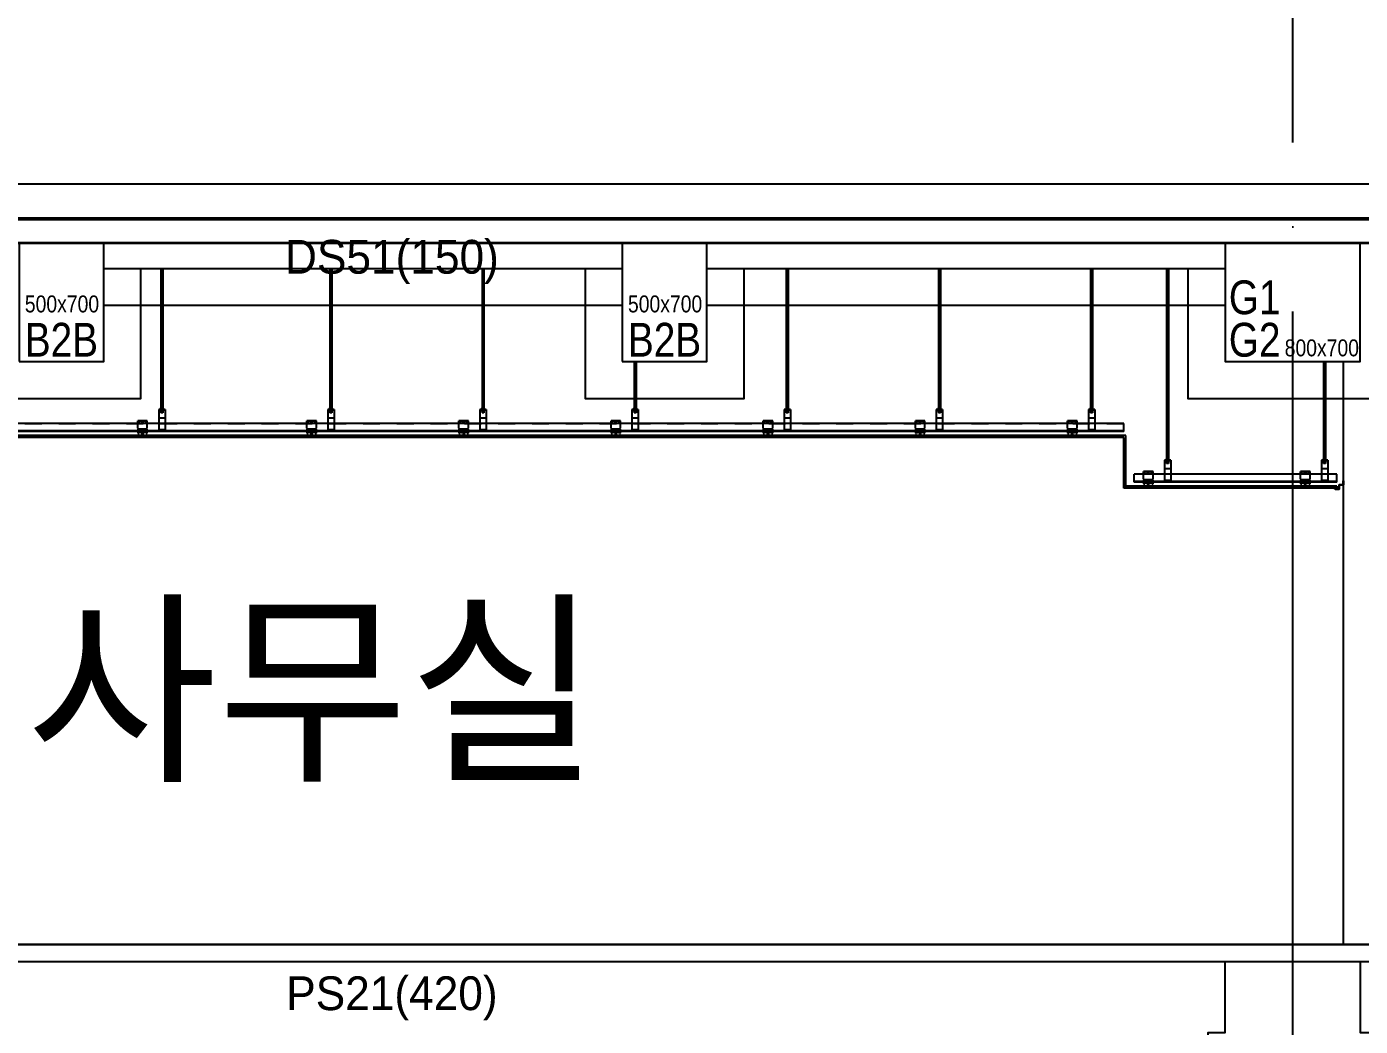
# Model space of a CAD drawing. Header units: millimetres. Extents: x 4754612 to 5801174, y 2368242 to 2777223.
# Drawn here: x 4911174 to 4919063, y 2617266 to 2623180 of the extents above; entities that cross this region are included whole.
import ezdxf
from ezdxf.enums import TextEntityAlignment as Align

# ---------------------------------------------------------------- set-up
doc = ezdxf.new("R2010")
doc.units = ezdxf.units.MM
doc.header["$LTSCALE"] = 1000
for name, pattern in [('CEN', [6.2, 6, -0.1, 0, -0.1]), ('HID', [0.345, 0.225, -0.12]), ('HIDDEN', [2, 1, -1])]:
    doc.linetypes.add(name, pattern=pattern)
doc.layers.get('DEFPOINTS').update_dxf_attribs({"color": 151})
for name, color, linetype in [('4', 4, 'Continuous'), ('8', 8, 'Continuous'), ('A-중심선', 10, 'CEN'), ('CON', 2, 'Continuous'), ('ELE-06', 6, 'Continuous'), ('ELE-2', 4, 'Continuous'), ('ELE-8', 8, 'Continuous'), ('FIN', 40, 'Continuous'), ('helco', 7, 'Continuous'), ('INS', 251, 'Continuous')]:
    doc.layers.add(name, color=color, linetype=linetype)
doc.layers.add('Guide-line', color=151, linetype='Continuous', plot=False)
doc.styles.add('A.NARROW', font='ARIALN.TTF')
doc.styles.add('돋움', font='')
doc.styles.add('맑은고딕', font='malgunbd.ttf')
doc.styles.get('돋움').set_extended_font_data('Dotum')

# ---------------------------------------------------------------- blocks, each defined once
blk = doc.blocks.new('A$C169C7E02')
at = {"layer": 'CON'}
blk.add_lwpolyline([(0, 0), (0, -700), (800, -700), (800, -400), (800, -400), (800, 0)], close=True, dxfattribs=at)
at = {"layer": 'DEFPOINTS', "style": 'A.NARROW'}
for s, height, p in [('G1', 200, (22.1, -320.6, 0)), ('G2', 200, (22.1, -571.6, 0)), ('800x700', 100, (352.5, -619.7, 0))]:
    blk.add_text(s, height=height, dxfattribs=at).set_placement(p, align=Align.MIDDLE_LEFT)
blk = doc.blocks.new('A$C47A51C4E')
at = {"layer": 'CON'}
blk.add_lwpolyline([(0, 300), (500, 300), (500, 1000), (0, 1000)], close=True, dxfattribs=at)
at = {"layer": 'DEFPOINTS', "style": 'A.NARROW'}
for s, height, p in [('500x700', 100, (33.3, 640.2, 0)), ('B2B', 200, (33.3, 428.4, 0))]:
    blk.add_text(s, height=height, dxfattribs=at).set_placement(p, align=Align.MIDDLE_LEFT)

msp = doc.modelspace()

# ---------------------------------------------------------------- linework, layer by layer
at = {"layer": '4', "ltscale": 0.1}
msp.add_lwpolyline([(4918913.3, 2620443.621), (4918913.3, 2620449.621), (4918914.3, 2620449.621), (4918914.3, 2620444.621), (4918937.3, 2620444.621), (4918937.3, 2620469.621), (4918962.3, 2620469.621), (4918962.3, 2620493.621), (4918963.3, 2620493.621), (4918963.3, 2620468.621), (4918938.3, 2620468.621), (4918938.3, 2620443.621), (4918913.3, 2620443.621)], dxfattribs=at)
at = {"layer": '8'}
for p, q in [((4911967.543, 2621749.621), (4911967.543, 2620920.871)), ((4911978.793, 2621749.621), (4911978.793, 2620920.871)), ((4912967.543, 2621749.621), (4912967.543, 2620920.871)), ((4912978.793, 2621749.621), (4912978.793, 2620920.871)), ((4913867.543, 2621749.621), (4913867.543, 2620920.871)), ((4913878.793, 2621749.621), (4913878.793, 2620920.871)), ((4915667.543, 2621749.621), (4915667.543, 2620920.871)), ((4915678.793, 2621749.621), (4915678.793, 2620920.871)), ((4916567.543, 2621749.621), (4916567.543, 2620920.871)), ((4916578.793, 2621749.621), (4916578.793, 2620920.871)), ((4917467.543, 2621749.621), (4917467.543, 2620920.871)), ((4917478.793, 2621749.621), (4917478.793, 2620920.871)), ((4917917.185, 2621749.621), (4917917.185, 2620620.871)), ((4917928.435, 2621749.621), (4917928.435, 2620620.871)), ((4914767.543, 2621199.621), (4914767.543, 2620920.871)), ((4914778.793, 2621199.621), (4914778.793, 2620920.871)), ((4918846.075, 2621199.621), (4918846.075, 2620620.871)), ((4918857.325, 2621199.621), (4918857.325, 2620620.871)), ((4911954.418, 2620914.621), (4911954.418, 2620795.871)), ((4911991.918, 2620914.621), (4911954.418, 2620914.621)), ((4911991.918, 2620910.871), (4911954.418, 2620910.871)), ((4911984.418, 2620918.371), (4911961.918, 2620918.371)), ((4911961.918, 2620918.371), (4911961.918, 2620914.621)), ((4911961.918, 2620910.871), (4911961.918, 2620907.121)), ((4911984.418, 2620907.121), (4911961.918, 2620907.121)), ((4911965.668, 2620918.371), (4911965.668, 2620914.621)), ((4911965.668, 2620910.871), (4911965.668, 2620907.121)), ((4911978.793, 2620923.371), (4911967.543, 2620923.371)), ((4911978.793, 2620920.871), (4911967.543, 2620920.871)), ((4911967.543, 2620907.121), (4911967.543, 2620895.871)), ((4911978.793, 2620905.871), (4911967.543, 2620905.871)), ((4911978.793, 2620903.371), (4911967.543, 2620903.371)), ((4911978.793, 2620907.121), (4911978.793, 2620895.871)), ((4911980.668, 2620918.371), (4911980.668, 2620914.621)), ((4911980.668, 2620910.871), (4911980.668, 2620907.121)), ((4911984.418, 2620918.371), (4911984.418, 2620914.621)), ((4911984.418, 2620910.871), (4911984.418, 2620907.121)), ((4911991.918, 2620914.621), (4911991.918, 2620795.871)), ((4912954.418, 2620914.621), (4912954.418, 2620795.871)), ((4912991.918, 2620914.621), (4912954.418, 2620914.621)), ((4912991.918, 2620910.871), (4912954.418, 2620910.871)), ((4912984.418, 2620918.371), (4912961.918, 2620918.371)), ((4912961.918, 2620918.371), (4912961.918, 2620914.621)), ((4912961.918, 2620910.871), (4912961.918, 2620907.121)), ((4912984.418, 2620907.121), (4912961.918, 2620907.121)), ((4912965.668, 2620918.371), (4912965.668, 2620914.621)), ((4912965.668, 2620910.871), (4912965.668, 2620907.121)), ((4912978.793, 2620923.371), (4912967.543, 2620923.371)), ((4912978.793, 2620920.871), (4912967.543, 2620920.871)), ((4912967.543, 2620907.121), (4912967.543, 2620895.871)), ((4912978.793, 2620905.871), (4912967.543, 2620905.871)), ((4912978.793, 2620903.371), (4912967.543, 2620903.371)), ((4912978.793, 2620907.121), (4912978.793, 2620895.871)), ((4912980.668, 2620918.371), (4912980.668, 2620914.621)), ((4912980.668, 2620910.871), (4912980.668, 2620907.121)), ((4912984.418, 2620918.371), (4912984.418, 2620914.621)), ((4912984.418, 2620910.871), (4912984.418, 2620907.121)), ((4912991.918, 2620914.621), (4912991.918, 2620795.871)), ((4913854.418, 2620914.621), (4913854.418, 2620795.871)), ((4913891.918, 2620914.621), (4913854.418, 2620914.621)), ((4913891.918, 2620910.871), (4913854.418, 2620910.871)), ((4913884.418, 2620918.371), (4913861.918, 2620918.371)), ((4913861.918, 2620918.371), (4913861.918, 2620914.621)), ((4913861.918, 2620910.871), (4913861.918, 2620907.121)), ((4913884.418, 2620907.121), (4913861.918, 2620907.121)), ((4913865.668, 2620918.371), (4913865.668, 2620914.621)), ((4913865.668, 2620910.871), (4913865.668, 2620907.121)), ((4913878.793, 2620923.371), (4913867.543, 2620923.371)), ((4913878.793, 2620920.871), (4913867.543, 2620920.871)), ((4913867.543, 2620907.121), (4913867.543, 2620895.871)), ((4913878.793, 2620905.871), (4913867.543, 2620905.871)), ((4913878.793, 2620903.371), (4913867.543, 2620903.371)), ((4913878.793, 2620907.121), (4913878.793, 2620895.871)), ((4913880.668, 2620918.371), (4913880.668, 2620914.621)), ((4913880.668, 2620910.871), (4913880.668, 2620907.121)), ((4913884.418, 2620918.371), (4913884.418, 2620914.621)), ((4913884.418, 2620910.871), (4913884.418, 2620907.121)), ((4913891.918, 2620914.621), (4913891.918, 2620795.871)), ((4914754.418, 2620914.621), (4914754.418, 2620795.871)), ((4914791.918, 2620914.621), (4914754.418, 2620914.621)), ((4914791.918, 2620910.871), (4914754.418, 2620910.871)), ((4914784.418, 2620918.371), (4914761.918, 2620918.371)), ((4914761.918, 2620918.371), (4914761.918, 2620914.621)), ((4914761.918, 2620910.871), (4914761.918, 2620907.121)), ((4914784.418, 2620907.121), (4914761.918, 2620907.121)), ((4914765.668, 2620918.371), (4914765.668, 2620914.621)), ((4914765.668, 2620910.871), (4914765.668, 2620907.121)), ((4914778.793, 2620923.371), (4914767.543, 2620923.371)), ((4914778.793, 2620920.871), (4914767.543, 2620920.871)), ((4914767.543, 2620907.121), (4914767.543, 2620895.871)), ((4914778.793, 2620905.871), (4914767.543, 2620905.871)), ((4914778.793, 2620903.371), (4914767.543, 2620903.371)), ((4914778.793, 2620907.121), (4914778.793, 2620895.871)), ((4914780.668, 2620918.371), (4914780.668, 2620914.621)), ((4914780.668, 2620910.871), (4914780.668, 2620907.121)), ((4914784.418, 2620918.371), (4914784.418, 2620914.621)), ((4914784.418, 2620910.871), (4914784.418, 2620907.121)), ((4914791.918, 2620914.621), (4914791.918, 2620795.871)), ((4915654.418, 2620914.621), (4915654.418, 2620795.871)), ((4915691.918, 2620914.621), (4915654.418, 2620914.621)), ((4915691.918, 2620910.871), (4915654.418, 2620910.871)), ((4915684.418, 2620918.371), (4915661.918, 2620918.371)), ((4915661.918, 2620918.371), (4915661.918, 2620914.621)), ((4915661.918, 2620910.871), (4915661.918, 2620907.121)), ((4915684.418, 2620907.121), (4915661.918, 2620907.121)), ((4915665.668, 2620918.371), (4915665.668, 2620914.621)), ((4915665.668, 2620910.871), (4915665.668, 2620907.121)), ((4915678.793, 2620923.371), (4915667.543, 2620923.371)), ((4915678.793, 2620920.871), (4915667.543, 2620920.871)), ((4915667.543, 2620907.121), (4915667.543, 2620895.871)), ((4915678.793, 2620905.871), (4915667.543, 2620905.871)), ((4915678.793, 2620903.371), (4915667.543, 2620903.371)), ((4915678.793, 2620907.121), (4915678.793, 2620895.871)), ((4915680.668, 2620918.371), (4915680.668, 2620914.621)), ((4915680.668, 2620910.871), (4915680.668, 2620907.121)), ((4915684.418, 2620918.371), (4915684.418, 2620914.621)), ((4915684.418, 2620910.871), (4915684.418, 2620907.121)), ((4915691.918, 2620914.621), (4915691.918, 2620795.871)), ((4916554.418, 2620914.621), (4916554.418, 2620795.871)), ((4916591.918, 2620914.621), (4916554.418, 2620914.621)), ((4916591.918, 2620910.871), (4916554.418, 2620910.871)), ((4916584.418, 2620918.371), (4916561.918, 2620918.371)), ((4916561.918, 2620918.371), (4916561.918, 2620914.621)), ((4916561.918, 2620910.871), (4916561.918, 2620907.121)), ((4916584.418, 2620907.121), (4916561.918, 2620907.121)), ((4916565.668, 2620918.371), (4916565.668, 2620914.621)), ((4916565.668, 2620910.871), (4916565.668, 2620907.121)), ((4916578.793, 2620923.371), (4916567.543, 2620923.371)), ((4916578.793, 2620920.871), (4916567.543, 2620920.871)), ((4916567.543, 2620907.121), (4916567.543, 2620895.871)), ((4916578.793, 2620905.871), (4916567.543, 2620905.871)), ((4916578.793, 2620903.371), (4916567.543, 2620903.371)), ((4916578.793, 2620907.121), (4916578.793, 2620895.871)), ((4916580.668, 2620918.371), (4916580.668, 2620914.621)), ((4916580.668, 2620910.871), (4916580.668, 2620907.121)), ((4916584.418, 2620918.371), (4916584.418, 2620914.621)), ((4916584.418, 2620910.871), (4916584.418, 2620907.121)), ((4916591.918, 2620914.621), (4916591.918, 2620795.871)), ((4917454.418, 2620914.621), (4917454.418, 2620795.871)), ((4917491.918, 2620914.621), (4917454.418, 2620914.621)), ((4917491.918, 2620910.871), (4917454.418, 2620910.871)), ((4917484.418, 2620918.371), (4917461.918, 2620918.371)), ((4917461.918, 2620918.371), (4917461.918, 2620914.621)), ((4917461.918, 2620910.871), (4917461.918, 2620907.121)), ((4917484.418, 2620907.121), (4917461.918, 2620907.121)), ((4917465.668, 2620918.371), (4917465.668, 2620914.621)), ((4917465.668, 2620910.871), (4917465.668, 2620907.121)), ((4917478.793, 2620923.371), (4917467.543, 2620923.371)), ((4917478.793, 2620920.871), (4917467.543, 2620920.871)), ((4917467.543, 2620907.121), (4917467.543, 2620895.871)), ((4917478.793, 2620905.871), (4917467.543, 2620905.871)), ((4917478.793, 2620903.371), (4917467.543, 2620903.371)), ((4917478.793, 2620907.121), (4917478.793, 2620895.871)), ((4917480.668, 2620918.371), (4917480.668, 2620914.621)), ((4917480.668, 2620910.871), (4917480.668, 2620907.121)), ((4917484.418, 2620918.371), (4917484.418, 2620914.621)), ((4917484.418, 2620910.871), (4917484.418, 2620907.121)), ((4917491.918, 2620914.621), (4917491.918, 2620795.871)), ((4911887.17, 2620848.371), (4911830.92, 2620848.371)), ((4911830.92, 2620804.621), (4911830.92, 2620848.371)), ((4911887.17, 2620845.871), (4911830.92, 2620845.871)), ((4911834.531, 2620837.121), (4911830.92, 2620837.121)), ((4911839.67, 2620837.121), (4911835.891, 2620837.121)), ((4911839.67, 2620843.039), (4911839.67, 2620848.371)), ((4911839.67, 2620837.121), (4911839.67, 2620841.34)), ((4911854.67, 2620843.039), (4911854.67, 2620848.371)), ((4911854.67, 2620837.121), (4911854.67, 2620841.34)), ((4911858.678, 2620837.121), (4911854.67, 2620837.121)), ((4911863.42, 2620837.121), (4911860.378, 2620837.121)), ((4911863.42, 2620843.039), (4911863.42, 2620848.371)), ((4911863.42, 2620837.121), (4911863.42, 2620841.34)), ((4911878.42, 2620843.039), (4911878.42, 2620848.371)), ((4911878.42, 2620837.121), (4911878.42, 2620841.34)), ((4911881.464, 2620837.121), (4911878.42, 2620837.121)), ((4911887.17, 2620837.121), (4911883.505, 2620837.121)), ((4911887.17, 2620804.621), (4911887.17, 2620848.371)), ((4911991.918, 2620864.621), (4911954.418, 2620864.621)), ((4911978.793, 2620900.871), (4911967.543, 2620900.871)), ((4911978.793, 2620898.371), (4911967.543, 2620898.371)), ((4911978.793, 2620898.371), (4911967.543, 2620898.371)), ((4911978.793, 2620895.871), (4911967.543, 2620895.871)), ((4912887.17, 2620848.371), (4912830.92, 2620848.371)), ((4912830.92, 2620804.621), (4912830.92, 2620848.371)), ((4912887.17, 2620845.871), (4912830.92, 2620845.871)), ((4912834.531, 2620837.121), (4912830.92, 2620837.121)), ((4912839.67, 2620837.121), (4912835.891, 2620837.121)), ((4912839.67, 2620843.039), (4912839.67, 2620848.371)), ((4912839.67, 2620837.121), (4912839.67, 2620841.34)), ((4912854.67, 2620843.039), (4912854.67, 2620848.371)), ((4912854.67, 2620837.121), (4912854.67, 2620841.34)), ((4912858.678, 2620837.121), (4912854.67, 2620837.121)), ((4912863.42, 2620837.121), (4912860.378, 2620837.121)), ((4912863.42, 2620843.039), (4912863.42, 2620848.371)), ((4912863.42, 2620837.121), (4912863.42, 2620841.34)), ((4912878.42, 2620843.039), (4912878.42, 2620848.371)), ((4912878.42, 2620837.121), (4912878.42, 2620841.34)), ((4912881.464, 2620837.121), (4912878.42, 2620837.121)), ((4912887.17, 2620837.121), (4912883.505, 2620837.121)), ((4912887.17, 2620804.621), (4912887.17, 2620848.371)), ((4912991.918, 2620864.621), (4912954.418, 2620864.621)), ((4912978.793, 2620900.871), (4912967.543, 2620900.871)), ((4912978.793, 2620898.371), (4912967.543, 2620898.371)), ((4912978.793, 2620898.371), (4912967.543, 2620898.371)), ((4912978.793, 2620895.871), (4912967.543, 2620895.871)), ((4913787.17, 2620848.371), (4913730.92, 2620848.371)), ((4913730.92, 2620804.621), (4913730.92, 2620848.371)), ((4913787.17, 2620845.871), (4913730.92, 2620845.871)), ((4913734.531, 2620837.121), (4913730.92, 2620837.121)), ((4913739.67, 2620837.121), (4913735.891, 2620837.121)), ((4913739.67, 2620843.039), (4913739.67, 2620848.371)), ((4913739.67, 2620837.121), (4913739.67, 2620841.34)), ((4913754.67, 2620843.039), (4913754.67, 2620848.371)), ((4913754.67, 2620837.121), (4913754.67, 2620841.34)), ((4913758.678, 2620837.121), (4913754.67, 2620837.121)), ((4913763.42, 2620837.121), (4913760.378, 2620837.121)), ((4913763.42, 2620843.039), (4913763.42, 2620848.371)), ((4913763.42, 2620837.121), (4913763.42, 2620841.34)), ((4913778.42, 2620843.039), (4913778.42, 2620848.371)), ((4913778.42, 2620837.121), (4913778.42, 2620841.34)), ((4913781.464, 2620837.121), (4913778.42, 2620837.121)), ((4913787.17, 2620837.121), (4913783.505, 2620837.121)), ((4913787.17, 2620804.621), (4913787.17, 2620848.371)), ((4913891.918, 2620864.621), (4913854.418, 2620864.621)), ((4913878.793, 2620900.871), (4913867.543, 2620900.871)), ((4913878.793, 2620898.371), (4913867.543, 2620898.371)), ((4913878.793, 2620898.371), (4913867.543, 2620898.371)), ((4913878.793, 2620895.871), (4913867.543, 2620895.871)), ((4914687.17, 2620848.371), (4914630.92, 2620848.371)), ((4914630.92, 2620804.621), (4914630.92, 2620848.371)), ((4914687.17, 2620845.871), (4914630.92, 2620845.871)), ((4914634.531, 2620837.121), (4914630.92, 2620837.121)), ((4914639.67, 2620837.121), (4914635.891, 2620837.121)), ((4914639.67, 2620843.039), (4914639.67, 2620848.371)), ((4914639.67, 2620837.121), (4914639.67, 2620841.34)), ((4914654.67, 2620843.039), (4914654.67, 2620848.371)), ((4914654.67, 2620837.121), (4914654.67, 2620841.34)), ((4914658.678, 2620837.121), (4914654.67, 2620837.121)), ((4914663.42, 2620837.121), (4914660.378, 2620837.121)), ((4914663.42, 2620843.039), (4914663.42, 2620848.371)), ((4914663.42, 2620837.121), (4914663.42, 2620841.34)), ((4914678.42, 2620843.039), (4914678.42, 2620848.371)), ((4914678.42, 2620837.121), (4914678.42, 2620841.34)), ((4914681.464, 2620837.121), (4914678.42, 2620837.121)), ((4914687.17, 2620837.121), (4914683.505, 2620837.121)), ((4914687.17, 2620804.621), (4914687.17, 2620848.371)), ((4914791.918, 2620864.621), (4914754.418, 2620864.621)), ((4914778.793, 2620900.871), (4914767.543, 2620900.871)), ((4914778.793, 2620898.371), (4914767.543, 2620898.371)), ((4914778.793, 2620898.371), (4914767.543, 2620898.371)), ((4914778.793, 2620895.871), (4914767.543, 2620895.871)), ((4915587.17, 2620848.371), (4915530.92, 2620848.371)), ((4915530.92, 2620804.621), (4915530.92, 2620848.371)), ((4915587.17, 2620845.871), (4915530.92, 2620845.871)), ((4915534.531, 2620837.121), (4915530.92, 2620837.121)), ((4915539.67, 2620837.121), (4915535.891, 2620837.121)), ((4915539.67, 2620843.039), (4915539.67, 2620848.371)), ((4915539.67, 2620837.121), (4915539.67, 2620841.34)), ((4915554.67, 2620843.039), (4915554.67, 2620848.371)), ((4915554.67, 2620837.121), (4915554.67, 2620841.34)), ((4915558.678, 2620837.121), (4915554.67, 2620837.121)), ((4915563.42, 2620837.121), (4915560.378, 2620837.121)), ((4915563.42, 2620843.039), (4915563.42, 2620848.371)), ((4915563.42, 2620837.121), (4915563.42, 2620841.34)), ((4915578.42, 2620843.039), (4915578.42, 2620848.371)), ((4915578.42, 2620837.121), (4915578.42, 2620841.34)), ((4915581.464, 2620837.121), (4915578.42, 2620837.121)), ((4915587.17, 2620837.121), (4915583.505, 2620837.121)), ((4915587.17, 2620804.621), (4915587.17, 2620848.371)), ((4915691.918, 2620864.621), (4915654.418, 2620864.621)), ((4915678.793, 2620900.871), (4915667.543, 2620900.871)), ((4915678.793, 2620898.371), (4915667.543, 2620898.371)), ((4915678.793, 2620898.371), (4915667.543, 2620898.371)), ((4915678.793, 2620895.871), (4915667.543, 2620895.871)), ((4916487.17, 2620848.371), (4916430.92, 2620848.371)), ((4916430.92, 2620804.621), (4916430.92, 2620848.371)), ((4916487.17, 2620845.871), (4916430.92, 2620845.871)), ((4916434.531, 2620837.121), (4916430.92, 2620837.121)), ((4916439.67, 2620837.121), (4916435.891, 2620837.121)), ((4916439.67, 2620843.039), (4916439.67, 2620848.371)), ((4916439.67, 2620837.121), (4916439.67, 2620841.34)), ((4916454.67, 2620843.039), (4916454.67, 2620848.371)), ((4916454.67, 2620837.121), (4916454.67, 2620841.34)), ((4916458.678, 2620837.121), (4916454.67, 2620837.121)), ((4916463.42, 2620837.121), (4916460.378, 2620837.121)), ((4916463.42, 2620843.039), (4916463.42, 2620848.371)), ((4916463.42, 2620837.121), (4916463.42, 2620841.34)), ((4916478.42, 2620843.039), (4916478.42, 2620848.371)), ((4916478.42, 2620837.121), (4916478.42, 2620841.34)), ((4916481.464, 2620837.121), (4916478.42, 2620837.121)), ((4916487.17, 2620837.121), (4916483.505, 2620837.121)), ((4916487.17, 2620804.621), (4916487.17, 2620848.371)), ((4916591.918, 2620864.621), (4916554.418, 2620864.621)), ((4916578.793, 2620900.871), (4916567.543, 2620900.871)), ((4916578.793, 2620898.371), (4916567.543, 2620898.371)), ((4916578.793, 2620898.371), (4916567.543, 2620898.371)), ((4916578.793, 2620895.871), (4916567.543, 2620895.871)), ((4917387.17, 2620848.371), (4917330.92, 2620848.371)), ((4917330.92, 2620804.621), (4917330.92, 2620848.371)), ((4917387.17, 2620845.871), (4917330.92, 2620845.871)), ((4917334.531, 2620837.121), (4917330.92, 2620837.121)), ((4917339.67, 2620837.121), (4917335.891, 2620837.121)), ((4917339.67, 2620843.039), (4917339.67, 2620848.371)), ((4917339.67, 2620837.121), (4917339.67, 2620841.34)), ((4917354.67, 2620843.039), (4917354.67, 2620848.371)), ((4917354.67, 2620837.121), (4917354.67, 2620841.34)), ((4917358.678, 2620837.121), (4917354.67, 2620837.121)), ((4917363.42, 2620837.121), (4917360.378, 2620837.121)), ((4917363.42, 2620843.039), (4917363.42, 2620848.371)), ((4917363.42, 2620837.121), (4917363.42, 2620841.34)), ((4917378.42, 2620843.039), (4917378.42, 2620848.371)), ((4917378.42, 2620837.121), (4917378.42, 2620841.34)), ((4917381.464, 2620837.121), (4917378.42, 2620837.121)), ((4917387.17, 2620837.121), (4917383.505, 2620837.121)), ((4917387.17, 2620804.621), (4917387.17, 2620848.371)), ((4917491.918, 2620864.621), (4917454.418, 2620864.621)), ((4917478.793, 2620900.871), (4917467.543, 2620900.871)), ((4917478.793, 2620898.371), (4917467.543, 2620898.371)), ((4917478.793, 2620898.371), (4917467.543, 2620898.371)), ((4917478.793, 2620895.871), (4917467.543, 2620895.871)), ((4917663.3, 2620788.371), (4908663.3, 2620788.371)), ((4911837.17, 2620798.371), (4911830.92, 2620804.621)), ((4911830.92, 2620798.371), (4911830.92, 2620774.621)), ((4911837.17, 2620798.371), (4911830.92, 2620798.371)), ((4911830.92, 2620774.621), (4911838.42, 2620774.621)), ((4911833.42, 2620795.871), (4911833.42, 2620777.121)), ((4911837.17, 2620795.871), (4911833.42, 2620795.871)), ((4911884.67, 2620788.371), (4911833.42, 2620788.371)), ((4911833.42, 2620777.121), (4911836.284, 2620777.121)), ((4911880.92, 2620798.371), (4911837.17, 2620798.371)), ((4911837.17, 2620795.871), (4911837.17, 2620798.371)), ((4911850.92, 2620774.621), (4911867.17, 2620774.621)), ((4911853.055, 2620777.121), (4911865.034, 2620777.121)), ((4911879.67, 2620774.621), (4911887.17, 2620774.621)), ((4911880.92, 2620798.371), (4911887.17, 2620804.621)), ((4911880.92, 2620795.871), (4911880.92, 2620798.371)), ((4911887.17, 2620798.371), (4911880.92, 2620798.371)), ((4911884.67, 2620795.871), (4911880.92, 2620795.871)), ((4911881.805, 2620777.121), (4911884.67, 2620777.121)), ((4911884.67, 2620777.121), (4911884.67, 2620795.871)), ((4911887.17, 2620774.621), (4911887.17, 2620798.371)), ((4911991.918, 2620795.871), (4911954.418, 2620795.871)), ((4912837.17, 2620798.371), (4912830.92, 2620804.621)), ((4912830.92, 2620798.371), (4912830.92, 2620774.621)), ((4912837.17, 2620798.371), (4912830.92, 2620798.371)), ((4912830.92, 2620774.621), (4912838.42, 2620774.621)), ((4912833.42, 2620795.871), (4912833.42, 2620777.121)), ((4912837.17, 2620795.871), (4912833.42, 2620795.871)), ((4912884.67, 2620788.371), (4912833.42, 2620788.371)), ((4912833.42, 2620777.121), (4912836.284, 2620777.121)), ((4912880.92, 2620798.371), (4912837.17, 2620798.371)), ((4912837.17, 2620795.871), (4912837.17, 2620798.371)), ((4912850.92, 2620774.621), (4912867.17, 2620774.621)), ((4912853.055, 2620777.121), (4912865.034, 2620777.121)), ((4912879.67, 2620774.621), (4912887.17, 2620774.621)), ((4912880.92, 2620798.371), (4912887.17, 2620804.621)), ((4912887.17, 2620798.371), (4912880.92, 2620798.371)), ((4912880.92, 2620795.871), (4912880.92, 2620798.371)), ((4912884.67, 2620795.871), (4912880.92, 2620795.871)), ((4912881.805, 2620777.121), (4912884.67, 2620777.121)), ((4912884.67, 2620777.121), (4912884.67, 2620795.871)), ((4912887.17, 2620774.621), (4912887.17, 2620798.371)), ((4912991.918, 2620795.871), (4912954.418, 2620795.871)), ((4913737.17, 2620798.371), (4913730.92, 2620804.621)), ((4913730.92, 2620798.371), (4913730.92, 2620774.621)), ((4913737.17, 2620798.371), (4913730.92, 2620798.371)), ((4913730.92, 2620774.621), (4913738.42, 2620774.621)), ((4913733.42, 2620795.871), (4913733.42, 2620777.121)), ((4913737.17, 2620795.871), (4913733.42, 2620795.871)), ((4913784.67, 2620788.371), (4913733.42, 2620788.371)), ((4913733.42, 2620777.121), (4913736.284, 2620777.121)), ((4913780.92, 2620798.371), (4913737.17, 2620798.371)), ((4913737.17, 2620795.871), (4913737.17, 2620798.371)), ((4913750.92, 2620774.621), (4913767.17, 2620774.621)), ((4913753.055, 2620777.121), (4913765.034, 2620777.121)), ((4913779.67, 2620774.621), (4913787.17, 2620774.621)), ((4913780.92, 2620798.371), (4913787.17, 2620804.621)), ((4913780.92, 2620795.871), (4913780.92, 2620798.371)), ((4913787.17, 2620798.371), (4913780.92, 2620798.371)), ((4913784.67, 2620795.871), (4913780.92, 2620795.871)), ((4913781.805, 2620777.121), (4913784.67, 2620777.121)), ((4913784.67, 2620777.121), (4913784.67, 2620795.871)), ((4913787.17, 2620774.621), (4913787.17, 2620798.371)), ((4913891.918, 2620795.871), (4913854.418, 2620795.871)), ((4914637.17, 2620798.371), (4914630.92, 2620804.621)), ((4914630.92, 2620798.371), (4914630.92, 2620774.621)), ((4914637.17, 2620798.371), (4914630.92, 2620798.371)), ((4914630.92, 2620774.621), (4914638.42, 2620774.621)), ((4914633.42, 2620795.871), (4914633.42, 2620777.121)), ((4914637.17, 2620795.871), (4914633.42, 2620795.871)), ((4914684.67, 2620788.371), (4914633.42, 2620788.371)), ((4914633.42, 2620777.121), (4914636.284, 2620777.121)), ((4914680.92, 2620798.371), (4914637.17, 2620798.371)), ((4914637.17, 2620795.871), (4914637.17, 2620798.371)), ((4914650.92, 2620774.621), (4914667.17, 2620774.621)), ((4914653.055, 2620777.121), (4914665.034, 2620777.121)), ((4914679.67, 2620774.621), (4914687.17, 2620774.621)), ((4914680.92, 2620798.371), (4914687.17, 2620804.621)), ((4914680.92, 2620795.871), (4914680.92, 2620798.371)), ((4914687.17, 2620798.371), (4914680.92, 2620798.371)), ((4914684.67, 2620795.871), (4914680.92, 2620795.871)), ((4914681.805, 2620777.121), (4914684.67, 2620777.121)), ((4914684.67, 2620777.121), (4914684.67, 2620795.871)), ((4914687.17, 2620774.621), (4914687.17, 2620798.371)), ((4914791.918, 2620795.871), (4914754.418, 2620795.871)), ((4915537.17, 2620798.371), (4915530.92, 2620804.621)), ((4915530.92, 2620798.371), (4915530.92, 2620774.621)), ((4915537.17, 2620798.371), (4915530.92, 2620798.371)), ((4915530.92, 2620774.621), (4915538.42, 2620774.621)), ((4915533.42, 2620795.871), (4915533.42, 2620777.121)), ((4915537.17, 2620795.871), (4915533.42, 2620795.871)), ((4915584.67, 2620788.371), (4915533.42, 2620788.371)), ((4915533.42, 2620777.121), (4915536.284, 2620777.121)), ((4915580.92, 2620798.371), (4915537.17, 2620798.371)), ((4915537.17, 2620795.871), (4915537.17, 2620798.371)), ((4915550.92, 2620774.621), (4915567.17, 2620774.621)), ((4915553.055, 2620777.121), (4915565.034, 2620777.121)), ((4915579.67, 2620774.621), (4915587.17, 2620774.621)), ((4915580.92, 2620798.371), (4915587.17, 2620804.621)), ((4915580.92, 2620795.871), (4915580.92, 2620798.371)), ((4915587.17, 2620798.371), (4915580.92, 2620798.371)), ((4915584.67, 2620795.871), (4915580.92, 2620795.871)), ((4915581.805, 2620777.121), (4915584.67, 2620777.121)), ((4915584.67, 2620777.121), (4915584.67, 2620795.871)), ((4915587.17, 2620774.621), (4915587.17, 2620798.371)), ((4915691.918, 2620795.871), (4915654.418, 2620795.871)), ((4916437.17, 2620798.371), (4916430.92, 2620804.621)), ((4916430.92, 2620798.371), (4916430.92, 2620774.621)), ((4916437.17, 2620798.371), (4916430.92, 2620798.371)), ((4916430.92, 2620774.621), (4916438.42, 2620774.621)), ((4916433.42, 2620795.871), (4916433.42, 2620777.121)), ((4916437.17, 2620795.871), (4916433.42, 2620795.871)), ((4916484.67, 2620788.371), (4916433.42, 2620788.371)), ((4916433.42, 2620777.121), (4916436.284, 2620777.121)), ((4916480.92, 2620798.371), (4916437.17, 2620798.371)), ((4916437.17, 2620795.871), (4916437.17, 2620798.371)), ((4916450.92, 2620774.621), (4916467.17, 2620774.621)), ((4916453.055, 2620777.121), (4916465.034, 2620777.121)), ((4916479.67, 2620774.621), (4916487.17, 2620774.621)), ((4916480.92, 2620798.371), (4916487.17, 2620804.621)), ((4916480.92, 2620795.871), (4916480.92, 2620798.371)), ((4916487.17, 2620798.371), (4916480.92, 2620798.371)), ((4916484.67, 2620795.871), (4916480.92, 2620795.871)), ((4916481.805, 2620777.121), (4916484.67, 2620777.121)), ((4916484.67, 2620777.121), (4916484.67, 2620795.871)), ((4916487.17, 2620774.621), (4916487.17, 2620798.371)), ((4916591.918, 2620795.871), (4916554.418, 2620795.871)), ((4917337.17, 2620798.371), (4917330.92, 2620804.621)), ((4917330.92, 2620798.371), (4917330.92, 2620774.621)), ((4917337.17, 2620798.371), (4917330.92, 2620798.371)), ((4917330.92, 2620774.621), (4917338.42, 2620774.621)), ((4917333.42, 2620795.871), (4917333.42, 2620777.121)), ((4917337.17, 2620795.871), (4917333.42, 2620795.871)), ((4917384.67, 2620788.371), (4917333.42, 2620788.371)), ((4917333.42, 2620777.121), (4917336.284, 2620777.121)), ((4917380.92, 2620798.371), (4917337.17, 2620798.371)), ((4917337.17, 2620795.871), (4917337.17, 2620798.371)), ((4917350.92, 2620774.621), (4917367.17, 2620774.621)), ((4917353.055, 2620777.121), (4917365.034, 2620777.121)), ((4917379.67, 2620774.621), (4917387.17, 2620774.621)), ((4917380.92, 2620798.371), (4917387.17, 2620804.621)), ((4917380.92, 2620795.871), (4917380.92, 2620798.371)), ((4917387.17, 2620798.371), (4917380.92, 2620798.371)), ((4917384.67, 2620795.871), (4917380.92, 2620795.871)), ((4917381.805, 2620777.121), (4917384.67, 2620777.121)), ((4917384.67, 2620777.121), (4917384.67, 2620795.871)), ((4917387.17, 2620774.621), (4917387.17, 2620798.371)), ((4917491.918, 2620795.871), (4917454.418, 2620795.871)), ((4917904.06, 2620614.621), (4917904.06, 2620495.871)), ((4917941.56, 2620614.621), (4917904.06, 2620614.621)), ((4917941.56, 2620610.871), (4917904.06, 2620610.871)), ((4917934.06, 2620618.371), (4917911.56, 2620618.371)), ((4917911.56, 2620618.371), (4917911.56, 2620614.621)), ((4917911.56, 2620610.871), (4917911.56, 2620607.121)), ((4917934.06, 2620607.121), (4917911.56, 2620607.121)), ((4917915.31, 2620618.371), (4917915.31, 2620614.621)), ((4917915.31, 2620610.871), (4917915.31, 2620607.121)), ((4917928.435, 2620623.371), (4917917.185, 2620623.371)), ((4917928.435, 2620620.871), (4917917.185, 2620620.871)), ((4917917.185, 2620607.121), (4917917.185, 2620595.871)), ((4917928.435, 2620605.871), (4917917.185, 2620605.871)), ((4917928.435, 2620603.371), (4917917.185, 2620603.371)), ((4917928.435, 2620600.871), (4917917.185, 2620600.871)), ((4917928.435, 2620598.371), (4917917.185, 2620598.371)), ((4917928.435, 2620598.371), (4917917.185, 2620598.371)), ((4917928.435, 2620595.871), (4917917.185, 2620595.871)), ((4917928.435, 2620607.121), (4917928.435, 2620595.871)), ((4917930.31, 2620618.371), (4917930.31, 2620614.621)), ((4917930.31, 2620610.871), (4917930.31, 2620607.121)), ((4917934.06, 2620618.371), (4917934.06, 2620614.621)), ((4917934.06, 2620610.871), (4917934.06, 2620607.121)), ((4917941.56, 2620614.621), (4917941.56, 2620495.871)), ((4918832.95, 2620614.621), (4918832.95, 2620495.871)), ((4918870.45, 2620614.621), (4918832.95, 2620614.621)), ((4918870.45, 2620610.871), (4918832.95, 2620610.871)), ((4918862.95, 2620618.371), (4918840.45, 2620618.371)), ((4918840.45, 2620618.371), (4918840.45, 2620614.621)), ((4918840.45, 2620610.871), (4918840.45, 2620607.121)), ((4918862.95, 2620607.121), (4918840.45, 2620607.121)), ((4918844.2, 2620618.371), (4918844.2, 2620614.621)), ((4918844.2, 2620610.871), (4918844.2, 2620607.121)), ((4918857.325, 2620623.371), (4918846.075, 2620623.371)), ((4918857.325, 2620620.871), (4918846.075, 2620620.871)), ((4918846.075, 2620607.121), (4918846.075, 2620595.871)), ((4918857.325, 2620605.871), (4918846.075, 2620605.871)), ((4918857.325, 2620603.371), (4918846.075, 2620603.371)), ((4918857.325, 2620600.871), (4918846.075, 2620600.871)), ((4918857.325, 2620598.371), (4918846.075, 2620598.371)), ((4918857.325, 2620598.371), (4918846.075, 2620598.371)), ((4918857.325, 2620595.871), (4918846.075, 2620595.871)), ((4918857.325, 2620607.121), (4918857.325, 2620595.871)), ((4918859.2, 2620618.371), (4918859.2, 2620614.621)), ((4918859.2, 2620610.871), (4918859.2, 2620607.121)), ((4918862.95, 2620618.371), (4918862.95, 2620614.621)), ((4918862.95, 2620610.871), (4918862.95, 2620607.121)), ((4918870.45, 2620614.621), (4918870.45, 2620495.871)), ((4917836.812, 2620548.371), (4917780.562, 2620548.371)), ((4917780.562, 2620504.621), (4917780.562, 2620548.371)), ((4917836.812, 2620545.871), (4917780.562, 2620545.871)), ((4917784.173, 2620537.121), (4917780.562, 2620537.121)), ((4917789.312, 2620537.121), (4917785.533, 2620537.121)), ((4917789.312, 2620543.039), (4917789.312, 2620548.371)), ((4917789.312, 2620537.121), (4917789.312, 2620541.34)), ((4917804.312, 2620543.039), (4917804.312, 2620548.371)), ((4917804.312, 2620537.121), (4917804.312, 2620541.34)), ((4917808.32, 2620537.121), (4917804.312, 2620537.121)), ((4917813.062, 2620537.121), (4917810.02, 2620537.121)), ((4917813.062, 2620543.039), (4917813.062, 2620548.371)), ((4917813.062, 2620537.121), (4917813.062, 2620541.34)), ((4917828.062, 2620543.039), (4917828.062, 2620548.371)), ((4917828.062, 2620537.121), (4917828.062, 2620541.34)), ((4917831.106, 2620537.121), (4917828.062, 2620537.121)), ((4917836.812, 2620537.121), (4917833.147, 2620537.121)), ((4917836.812, 2620504.621), (4917836.812, 2620548.371)), ((4917941.56, 2620564.621), (4917904.06, 2620564.621)), ((4918765.701, 2620548.371), (4918709.451, 2620548.371)), ((4918709.451, 2620504.621), (4918709.451, 2620548.371)), ((4918765.701, 2620545.871), (4918709.451, 2620545.871)), ((4918713.062, 2620537.121), (4918709.451, 2620537.121)), ((4918718.201, 2620537.121), (4918714.423, 2620537.121)), ((4918718.201, 2620543.039), (4918718.201, 2620548.371)), ((4918718.201, 2620537.121), (4918718.201, 2620541.34)), ((4918733.201, 2620543.039), (4918733.201, 2620548.371)), ((4918733.201, 2620537.121), (4918733.201, 2620541.34)), ((4918737.209, 2620537.121), (4918733.201, 2620537.121)), ((4918741.951, 2620537.121), (4918738.91, 2620537.121)), ((4918741.951, 2620543.039), (4918741.951, 2620548.371)), ((4918741.951, 2620537.121), (4918741.951, 2620541.34)), ((4918756.951, 2620543.039), (4918756.951, 2620548.371)), ((4918756.951, 2620537.121), (4918756.951, 2620541.34)), ((4918759.996, 2620537.121), (4918756.951, 2620537.121)), ((4918765.701, 2620537.121), (4918762.036, 2620537.121)), ((4918765.701, 2620504.621), (4918765.701, 2620548.371)), ((4918870.45, 2620564.621), (4918832.95, 2620564.621)), ((4918924.3, 2620488.371), (4917725.8, 2620488.371)), ((4917786.812, 2620498.371), (4917780.562, 2620504.621)), ((4917780.562, 2620498.371), (4917780.562, 2620474.621)), ((4917786.812, 2620498.371), (4917780.562, 2620498.371)), ((4917780.562, 2620474.621), (4917788.062, 2620474.621)), ((4917783.062, 2620495.871), (4917783.062, 2620477.121)), ((4917786.812, 2620495.871), (4917783.062, 2620495.871)), ((4917834.312, 2620488.371), (4917783.062, 2620488.371)), ((4917783.062, 2620477.121), (4917785.926, 2620477.121)), ((4917830.562, 2620498.371), (4917786.812, 2620498.371)), ((4917786.812, 2620495.871), (4917786.812, 2620498.371)), ((4917800.562, 2620474.621), (4917816.812, 2620474.621)), ((4917802.697, 2620477.121), (4917814.676, 2620477.121)), ((4917829.312, 2620474.621), (4917836.812, 2620474.621)), ((4917830.562, 2620498.371), (4917836.812, 2620504.621)), ((4917830.562, 2620495.871), (4917830.562, 2620498.371)), ((4917836.812, 2620498.371), (4917830.562, 2620498.371)), ((4917834.312, 2620495.871), (4917830.562, 2620495.871)), ((4917831.447, 2620477.121), (4917834.312, 2620477.121)), ((4917834.312, 2620477.121), (4917834.312, 2620495.871)), ((4917836.812, 2620474.621), (4917836.812, 2620498.371)), ((4917941.56, 2620495.871), (4917904.06, 2620495.871)), ((4918715.701, 2620498.371), (4918709.451, 2620504.621)), ((4918709.451, 2620498.371), (4918709.451, 2620474.621)), ((4918715.701, 2620498.371), (4918709.451, 2620498.371)), ((4918709.451, 2620474.621), (4918716.951, 2620474.621)), ((4918711.951, 2620495.871), (4918711.951, 2620477.121)), ((4918715.701, 2620495.871), (4918711.951, 2620495.871)), ((4918763.201, 2620488.371), (4918711.951, 2620488.371)), ((4918711.951, 2620477.121), (4918714.816, 2620477.121)), ((4918759.451, 2620498.371), (4918715.701, 2620498.371)), ((4918715.701, 2620495.871), (4918715.701, 2620498.371)), ((4918729.451, 2620474.621), (4918745.701, 2620474.621)), ((4918731.586, 2620477.121), (4918743.566, 2620477.121)), ((4918758.201, 2620474.621), (4918765.701, 2620474.621)), ((4918759.451, 2620498.371), (4918765.701, 2620504.621)), ((4918759.451, 2620495.871), (4918759.451, 2620498.371)), ((4918765.701, 2620498.371), (4918759.451, 2620498.371)), ((4918763.201, 2620495.871), (4918759.451, 2620495.871)), ((4918760.336, 2620477.121), (4918763.201, 2620477.121)), ((4918763.201, 2620477.121), (4918763.201, 2620495.871)), ((4918765.701, 2620474.621), (4918765.701, 2620498.371)), ((4918870.45, 2620495.871), (4918832.95, 2620495.871))]:
    msp.add_line(p, q, dxfattribs=at)
at = {"layer": '8', "linetype": 'HIDDEN', "ltscale": 0.1}
for p, q in [((4917663.3, 2620829.621), (4908663.3, 2620829.621)), ((4917663.3, 2620789.621), (4908663.3, 2620789.621))]:
    msp.add_line(p, q, dxfattribs=at)
at = {"layer": '8'}
for centre, radius, start, end in [((4911844.67, 2620774.621), 8.75, 16.6015497, 163.3984503), ((4911844.67, 2620774.621), 6.25, 0, 180), ((4911873.42, 2620774.621), 8.75, 16.6015497, 163.3984503), ((4911873.42, 2620774.621), 6.25, 0, 180), ((4912844.67, 2620774.621), 8.75, 16.6015497, 163.3984503), ((4912844.67, 2620774.621), 6.25, 0, 180), ((4912873.42, 2620774.621), 8.75, 16.6015497, 163.3984503), ((4912873.42, 2620774.621), 6.25, 0, 180), ((4913744.67, 2620774.621), 8.75, 16.6015497, 163.3984503), ((4913744.67, 2620774.621), 6.25, 0, 180), ((4913773.42, 2620774.621), 8.75, 16.6015497, 163.3984503), ((4913773.42, 2620774.621), 6.25, 0, 180), ((4914644.67, 2620774.621), 8.75, 16.6015497, 163.3984503), ((4914644.67, 2620774.621), 6.25, 0, 180), ((4914673.42, 2620774.621), 8.75, 16.6015497, 163.3984503), ((4914673.42, 2620774.621), 6.25, 0, 180), ((4915544.67, 2620774.621), 8.75, 16.6015497, 163.3984503), ((4915544.67, 2620774.621), 6.25, 0, 180), ((4915573.42, 2620774.621), 8.75, 16.6015497, 163.3984503), ((4915573.42, 2620774.621), 6.25, 0, 180), ((4916444.67, 2620774.621), 8.75, 16.6015497, 163.3984503), ((4916444.67, 2620774.621), 6.25, 0, 180), ((4916473.42, 2620774.621), 8.75, 16.6015497, 163.3984503), ((4916473.42, 2620774.621), 6.25, 0, 180), ((4917344.67, 2620774.621), 8.75, 16.6015497, 163.3984503), ((4917344.67, 2620774.621), 6.25, 0, 180), ((4917373.42, 2620774.621), 8.75, 16.6015497, 163.3984503), ((4917373.42, 2620774.621), 6.25, 0, 180), ((4917794.312, 2620474.621), 8.75, 16.6015497, 163.3984503), ((4917794.312, 2620474.621), 6.25, 0, 180), ((4917823.062, 2620474.621), 8.75, 16.6015497, 163.3984503), ((4917823.062, 2620474.621), 6.25, 0, 180), ((4918723.201, 2620474.621), 8.75, 16.6015497, 163.3984503), ((4918723.201, 2620474.621), 6.25, 0, 180), ((4918751.951, 2620474.621), 8.75, 16.6015497, 163.3984503), ((4918751.951, 2620474.621), 6.25, 0, 180)]:
    msp.add_arc(centre, radius, start, end, dxfattribs=at)
at = {"layer": 'A-중심선', "ltscale": 5}
for p, q in [((4918663.3, 2560495.412), (4918663.3, 2645427.791)), ((4867905.529, 2622249.621), (5176073.3, 2622249.621)), ((4867905.529, 2621899.621), (5176073.3, 2621899.621)), ((4867905.529, 2617749.621), (5176073.3, 2617749.621))]:
    msp.add_line(p, q, dxfattribs=at)
at = {"layer": 'CON'}
for p, q in [((4908063.3, 2621899.621), (4951263.3, 2621899.621)), ((4911629.3, 2621749.621), (4914697.3, 2621749.621)), ((4915197.3, 2621749.621), (4918263.3, 2621749.621)), ((4908063.3, 2617649.621), (4951163.3, 2617649.621))]:
    msp.add_line(p, q, dxfattribs=at)
msp.add_lwpolyline([(4919163.3, 2617229.621), (4919163.3, 2616649.621), (4918163.3, 2616649.621), (4918163.3, 2617229.621), (4918263.3, 2617229.621), (4918263.3, 2617649.621), (4919063.3, 2617649.621), (4919063.3, 2617229.621)], close=True, dxfattribs=at)
at = {"layer": 'ELE-06'}
msp.add_line((4951663.301, 2617749.621), (4907663.3, 2617749.621), dxfattribs=at)
at = {"layer": 'ELE-2'}
msp.add_line((4907413.3, 2622039.621), (4951913.3, 2622039.621), dxfattribs=at)
at = {"layer": 'ELE-8', "linetype": 'HIDDEN', "ltscale": 100}
msp.add_line((4907413.3, 2621902.621), (4929178.3, 2621902.621), dxfattribs=at)
at = {"layer": 'ELE-8', "color": 251, "linetype": 'HID', "ltscale": 500}
msp.add_line((4907413.3, 2621899.621), (4951913.301, 2621899.621), dxfattribs=at)
at = {"layer": 'FIN'}
msp.add_line((4907471.585, 2622049.621), (4951855.016, 2622049.621), dxfattribs=at)
at = {"layer": 'FIN', "color": 8}
for p, q in [((4917663.3, 2620833.371), (4908663.3, 2620833.371)), ((4917663.3, 2620785.871), (4917663.3, 2620833.371)), ((4917663.3, 2620785.871), (4908663.3, 2620785.871)), ((4918924.3, 2620533.371), (4917725.8, 2620533.371)), ((4917725.8, 2620485.871), (4917725.8, 2620533.371)), ((4918924.3, 2620485.871), (4918924.3, 2620533.371)), ((4918924.3, 2620485.871), (4917725.8, 2620485.871))]:
    msp.add_line(p, q, dxfattribs=at)
at = {"layer": 'FIN', "color": 150}
for p, q in [((4917675.8, 2620762.121), (4908650.8, 2620762.121)), ((4917663.3, 2620749.621), (4908663.3, 2620749.621)), ((4917663.3, 2620449.621), (4917663.3, 2620749.621)), ((4917675.8, 2620449.621), (4917675.8, 2620762.121)), ((4918924.3, 2620449.621), (4917663.3, 2620449.621)), ((4918924.3, 2620462.121), (4917675.8, 2620462.121))]:
    msp.add_line(p, q, dxfattribs=at)
at = {"layer": 'FIN', "color": 150, "flags": 128}
msp.add_lwpolyline([(4918924.3, 2620462.122), (4918924.3, 2620449.622)], dxfattribs=at)
at = {"layer": 'helco'}
msp.add_line((4918963.3, 2617749.621), (4918963.3, 2621199.621), dxfattribs=at)
at = {"layer": 'INS'}
for points in [[(4910909.3, 2621749.621), (4910909.3, 2620979.621), (4911849.3, 2620979.621), (4911849.3, 2621749.621)], [(4914477.3, 2621749.621), (4914477.3, 2620979.621), (4915417.3, 2620979.621), (4915417.3, 2621749.621)], [(4918043.3, 2621749.621), (4918043.3, 2620979.621), (4919283.3, 2620979.621), (4919283.3, 2621749.621)], [(4914697.3, 2621529.621), (4911629.3, 2621529.621)], [(4918263.3, 2621529.621), (4915197.3, 2621529.621)]]:
    msp.add_lwpolyline(points, dxfattribs=at)

# ---------------------------------------------------------------- block references
at = {"layer": 'CON'}
for name, p in [('A$C47A51C4E', (4911129.3, 2620899.621)), ('A$C47A51C4E', (4914697.3, 2620899.621)), ('A$C169C7E02', (4918263.3, 2621899.621))]:
    msp.add_blockref(name, p, dxfattribs=at)

# ---------------------------------------------------------------- texts
at = {"layer": 'Guide-line'}
for s, height, style, p in [('DS51(150)', 200, '돋움', (4913334.302, 2621818.834)), ('사무실', 900, '맑은고딕', (4912866.437, 2619257.193)), ('PS21(420)', 200, '돋움', (4913334.302, 2617461.264))]:
    msp.add_text(s, height=height, dxfattribs=dict(at, style=style)).set_placement(p, align=Align.MIDDLE_CENTER)

doc.saveas('drawing.dxf')
